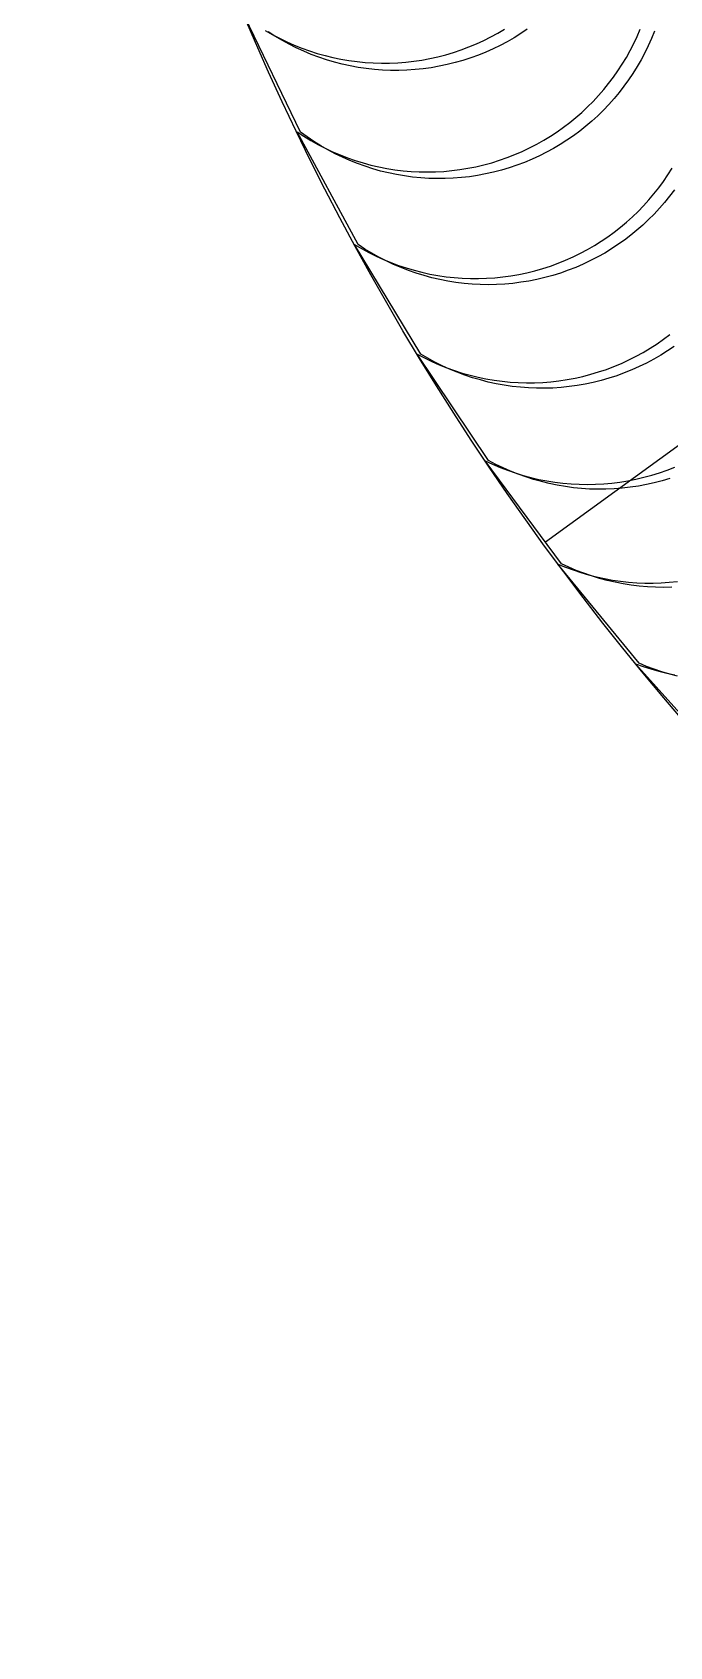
# Model space of a CAD drawing. Header units: metres. Extents: x -10.4 to 10.4, y -10.4 to 10.4.
# Drawn here: x -10.44 to -7.95, y -10.44 to -4.14 of the extents above; entities that cross this region are included whole.
import ezdxf

# ---------------------------------------------------------------- set-up
doc = ezdxf.new("R2010")
doc.units = ezdxf.units.M
for name, color, linetype in [('OBSERVED_CIRCULAR_SCAN', 3, 'Continuous'), ('SCAN_FOOTPRINTS', 5, 'Continuous'), ('TANK_BOUNDARY', 7, 'Continuous')]:
    doc.layers.add(name, color=color, linetype=linetype)

msp = doc.modelspace()

# ---------------------------------------------------------------- linework, layer by layer
at = {"layer": 'OBSERVED_CIRCULAR_SCAN'}
msp.add_line((-7.5191, -5.4629), (-8.4367, -6.1297), dxfattribs=at)
at = {"layer": 'SCAN_FOOTPRINTS'}
for points in [[(-8.0113, -4.1363), (-8.023, -4.1648), (-8.0355, -4.1929), (-8.049, -4.2206), (-8.0635, -4.2478), (-8.0789, -4.2744), (-8.0952, -4.3006), (-8.1124, -4.3261), (-8.1304, -4.3511), (-8.1493, -4.3754), (-8.169, -4.3991), (-8.1895, -4.4221), (-8.2108, -4.4443), (-8.2328, -4.4658), (-8.2555, -4.4866), (-8.279, -4.5066), (-8.3031, -4.5257), (-8.3278, -4.544), (-8.3532, -4.5615), (-8.3792, -4.5781), (-8.4057, -4.5937), (-8.4327, -4.6085), (-8.4602, -4.6223), (-8.4891, -4.6356), (-8.5184, -4.6479), (-8.5481, -4.6591), (-8.5783, -4.6692), (-8.6087, -4.6783), (-8.6395, -4.6863), (-8.6705, -4.6932), (-8.7018, -4.6991), (-8.7332, -4.7038), (-8.7648, -4.7074), (-8.7965, -4.7098), (-8.8282, -4.7112), (-8.86, -4.7114), (-8.8918, -4.7105), (-8.9235, -4.7085), (-8.9551, -4.7054), (-8.9866, -4.7011), (-9.018, -4.6958), (-9.0491, -4.6893), (-9.08, -4.6818), (-9.1106, -4.6731), (-9.1408, -4.6634), (-9.1707, -4.6526), (-9.2002, -4.6408), (-9.2293, -4.628), (-9.2579, -4.6141), (-9.286, -4.5992), (-9.3135, -4.5833), (-9.3405, -4.5665), (-9.3669, -4.5487), (-9.3926, -4.5301), (-9.6095, -4.0796)], [(-9.5305, -4.1328), (-9.5029, -4.1487), (-9.4748, -4.1636), (-9.4462, -4.1775), (-9.4172, -4.1903), (-9.3877, -4.2022), (-9.3578, -4.2129), (-9.3275, -4.2226), (-9.2969, -4.2313), (-9.266, -4.2388), (-9.2349, -4.2453), (-9.2036, -4.2507), (-9.1721, -4.2549), (-9.1404, -4.258), (-9.1087, -4.26), (-9.077, -4.2609), (-9.0452, -4.2607), (-9.0134, -4.2593), (-8.9817, -4.2569), (-8.9501, -4.2533), (-8.9187, -4.2486), (-8.8875, -4.2428), (-8.8564, -4.2359), (-8.8257, -4.2278), (-8.7952, -4.2188), (-8.7651, -4.2086), (-8.7353, -4.1974), (-8.706, -4.1851), (-8.6771, -4.1719), (-8.6496, -4.158), (-8.6226, -4.1433), (-8.5961, -4.1276)], [(-8.5076, -4.1285), (-8.5331, -4.1457), (-8.5593, -4.1619), (-8.586, -4.1772), (-8.6132, -4.1917), (-8.6409, -4.2051), (-8.669, -4.2177), (-8.6985, -4.2296), (-8.7284, -4.2404), (-8.7586, -4.2502), (-8.7892, -4.2589), (-8.82, -4.2666), (-8.8512, -4.2731), (-8.8825, -4.2786), (-8.914, -4.2829), (-8.9456, -4.2861), (-8.9773, -4.2882), (-9.0091, -4.2892), (-9.0409, -4.289), (-9.0726, -4.2878), (-9.1043, -4.2854), (-9.1359, -4.2819), (-9.1674, -4.2772), (-9.1986, -4.2715), (-9.2297, -4.2647), (-9.2604, -4.2568), (-9.2909, -4.2478), (-9.3211, -4.2377), (-9.3509, -4.2265), (-9.3802, -4.2144), (-9.4091, -4.2012), (-9.4376, -4.1869), (-9.4655, -4.1717), (-9.4928, -4.1555), (-9.5196, -4.1384)], [(-7.9336, -4.7554), (-7.9521, -4.7799), (-7.9715, -4.8039), (-7.9917, -4.8271), (-8.0127, -4.8496), (-8.0344, -4.8714), (-8.0569, -4.8925), (-8.0801, -4.9128), (-8.104, -4.9322), (-8.1285, -4.9509), (-8.1536, -4.9687), (-8.1793, -4.9856), (-8.2056, -5.0016), (-8.2325, -5.0167), (-8.2607, -5.0313), (-8.2894, -5.045), (-8.3186, -5.0576), (-8.3482, -5.0691), (-8.3782, -5.0797), (-8.4085, -5.0891), (-8.4392, -5.0975), (-8.4701, -5.1048), (-8.5013, -5.1109), (-8.5327, -5.116), (-8.5642, -5.12), (-8.5959, -5.1228), (-8.6276, -5.1246), (-8.6594, -5.1252), (-8.6912, -5.1247), (-8.7229, -5.123), (-8.7546, -5.1203), (-8.7862, -5.1164), (-8.8175, -5.1114), (-8.8487, -5.1053), (-8.8797, -5.0982), (-8.9104, -5.0899), (-8.9408, -5.0805), (-8.9708, -5.0701), (-9.0005, -5.0586), (-9.0297, -5.0461), (-9.0584, -5.0326), (-9.0867, -5.018), (-9.1144, -5.0025), (-9.1416, -4.986), (-9.1682, -4.9686), (-9.4061, -4.5288), (-9.4061, -4.5288), (-9.3796, -4.5463), (-9.3524, -4.5628), (-9.3247, -4.5783), (-9.2964, -4.5929), (-9.2676, -4.6064), (-9.2384, -4.6189), (-9.2088, -4.6304), (-9.1788, -4.6408), (-9.1484, -4.6501), (-9.1177, -4.6584), (-9.0867, -4.6656), (-9.0555, -4.6717), (-9.0241, -4.6767), (-8.9926, -4.6805), (-8.9609, -4.6833), (-8.9292, -4.6849), (-8.8974, -4.6854), (-8.8656, -4.6848), (-8.8339, -4.6831), (-8.8022, -4.6802), (-8.7707, -4.6763), (-8.7393, -4.6712), (-8.7081, -4.665), (-8.6772, -4.6577), (-8.6465, -4.6494), (-8.6162, -4.6399), (-8.5862, -4.6294), (-8.5566, -4.6178), (-8.5274, -4.6052), (-8.4987, -4.5916), (-8.4704, -4.577), (-8.4436, -4.5619), (-8.4173, -4.5458), (-8.3916, -4.5289), (-8.3665, -4.5111), (-8.3419, -4.4925), (-8.3181, -4.473), (-8.2949, -4.4528), (-8.2724, -4.4317), (-8.2507, -4.4099), (-8.2297, -4.3874), (-8.2095, -4.3641), (-8.1901, -4.3402), (-8.1715, -4.3156), (-8.1538, -4.2904), (-8.137, -4.2647), (-8.121, -4.2383), (-8.106, -4.2115), (-8.0919, -4.1841), (-8.0787, -4.1562), (-8.0665, -4.128)], [(-7.9348, -5.3663), (-7.9603, -5.3835), (-7.9864, -5.3999), (-8.0139, -5.4158), (-8.0419, -5.4308), (-8.0705, -5.4448), (-8.0995, -5.4577), (-8.129, -5.4696), (-8.1588, -5.4805), (-8.1891, -5.4903), (-8.2196, -5.4991), (-8.2505, -5.5067), (-8.2816, -5.5133), (-8.3129, -5.5187), (-8.3444, -5.5231), (-8.376, -5.5263), (-8.4077, -5.5284), (-8.4395, -5.5294), (-8.4713, -5.5293), (-8.503, -5.528), (-8.5347, -5.5256), (-8.5663, -5.5221), (-8.5978, -5.5175), (-8.629, -5.5118), (-8.6601, -5.505), (-8.6909, -5.4971), (-8.7214, -5.4881), (-8.7515, -5.478), (-8.7813, -5.4669), (-8.8107, -5.4548), (-8.8396, -5.4416), (-8.868, -5.4274), (-8.8959, -5.4122), (-8.9233, -5.396), (-9.1818, -4.968), (-9.1818, -4.968), (-9.1544, -4.9841), (-9.1265, -4.9993), (-9.0981, -5.0136), (-9.0691, -5.0267), (-9.0398, -5.0389), (-9.01, -5.05), (-8.9798, -5.0601), (-8.9494, -5.0691), (-8.9186, -5.077), (-8.8875, -5.0838), (-8.8562, -5.0895), (-8.8248, -5.0941), (-8.7932, -5.0976), (-8.7615, -5.1), (-8.7297, -5.1012), (-8.698, -5.1014), (-8.6662, -5.1004), (-8.6345, -5.0983), (-8.6029, -5.0951), (-8.5714, -5.0907), (-8.5401, -5.0853), (-8.5089, -5.0787), (-8.4781, -5.071), (-8.4475, -5.0623), (-8.4173, -5.0525), (-8.3874, -5.0416), (-8.358, -5.0297), (-8.3289, -5.0168), (-8.3004, -5.0028), (-8.2723, -4.9878), (-8.2448, -4.9719), (-8.2188, -4.9555), (-8.1933, -4.9383), (-8.1684, -4.9201), (-8.1441, -4.9012), (-8.1205, -4.8814), (-8.0976, -4.8609), (-8.0754, -4.8395), (-8.0539, -4.8174), (-8.0332, -4.7946), (-8.0133, -4.7711), (-7.9942, -4.7469), (-7.976, -4.7221), (-7.9586, -4.6967), (-7.9421, -4.6707)], [(-7.9508, -5.8811), (-7.9812, -5.8902), (-8.012, -5.8982), (-8.043, -5.9051), (-8.0742, -5.911), (-8.1057, -5.9157), (-8.1373, -5.9193), (-8.1689, -5.9218), (-8.2007, -5.9231), (-8.2325, -5.9234), (-8.2643, -5.9225), (-8.296, -5.9205), (-8.3276, -5.9174), (-8.3591, -5.9132), (-8.3905, -5.9078), (-8.4216, -5.9014), (-8.4525, -5.8938), (-8.4831, -5.8852), (-8.5133, -5.8755), (-8.5432, -5.8647), (-8.5727, -5.8529), (-8.6018, -5.8401), (-8.6304, -5.8262), (-8.6585, -5.8114), (-8.9369, -5.396), (-8.9369, -5.396), (-8.9088, -5.4109), (-8.8802, -5.4248), (-8.8511, -5.4376), (-8.8216, -5.4494), (-8.7917, -5.4602), (-8.7615, -5.4699), (-8.7309, -5.4785), (-8.7, -5.4861), (-8.6689, -5.4925), (-8.6375, -5.4978), (-8.606, -5.5021), (-8.5744, -5.5052), (-8.5427, -5.5072), (-8.5109, -5.5081), (-8.4791, -5.5078), (-8.4473, -5.5064), (-8.4157, -5.504), (-8.3841, -5.5004), (-8.3526, -5.4956), (-8.3214, -5.4898), (-8.2904, -5.4829), (-8.2596, -5.4749), (-8.2292, -5.4658), (-8.199, -5.4556), (-8.1693, -5.4444), (-8.14, -5.4321), (-8.1111, -5.4188), (-8.0827, -5.4045), (-8.0549, -5.3892), (-8.0276, -5.3729), (-8.0009, -5.3557), (-7.9756, -5.3381), (-7.9509, -5.3197)], [(-7.9436, -6.3056), (-7.9754, -6.3062), (-8.0071, -6.3057), (-8.0389, -6.3041), (-8.0706, -6.3013), (-8.1021, -6.2975), (-8.1335, -6.2925), (-8.1647, -6.2864), (-8.1957, -6.2793), (-8.2264, -6.271), (-8.2567, -6.2617), (-8.2868, -6.2512), (-8.3164, -6.2398), (-8.3457, -6.2273), (-8.3744, -6.2138), (-8.6721, -5.812), (-8.6721, -5.812), (-8.6434, -5.8256), (-8.6141, -5.8381), (-8.5845, -5.8495), (-8.5544, -5.8599), (-8.5241, -5.8693), (-8.4934, -5.8775), (-8.4624, -5.8847), (-8.4312, -5.8908), (-8.3998, -5.8958), (-8.3683, -5.8996), (-8.3366, -5.9023), (-8.3048, -5.904), (-8.2731, -5.9045), (-8.2413, -5.9038), (-8.2095, -5.9021), (-8.1779, -5.8992), (-8.1463, -5.8952), (-8.115, -5.8901), (-8.0838, -5.8839), (-8.0529, -5.8767), (-8.0222, -5.8683), (-7.9919, -5.8588), (-7.9619, -5.8483), (-7.9323, -5.8367)], [(-7.921, -6.6525), (-7.9518, -6.6446), (-7.9823, -6.6356), (-8.0125, -6.6256), (-8.0423, -6.6145), (-8.0716, -6.6023), (-8.388, -6.2151), (-8.388, -6.2151), (-8.3586, -6.2273), (-8.3288, -6.2384), (-8.2987, -6.2484), (-8.2682, -6.2574), (-8.2374, -6.2653), (-8.2063, -6.2721), (-8.1751, -6.2778), (-8.1436, -6.2824), (-8.112, -6.2858), (-8.0803, -6.2882), (-8.0485, -6.2895), (-8.0168, -6.2896), (-7.985, -6.2886), (-7.9533, -6.2864), (-7.9217, -6.2832)], [(-7.7508, -6.9761), (-8.0851, -6.6043), (-8.0851, -6.6043), (-8.0552, -6.615), (-8.0249, -6.6247), (-7.9943, -6.6333), (-7.9634, -6.6409), (-7.9323, -6.6473)]]:
    msp.add_lwpolyline(points, dxfattribs=at)
at = {"layer": 'TANK_BOUNDARY'}
msp.add_circle((0, 0), 10.4396, dxfattribs=at)

doc.saveas('drawing.dxf')
